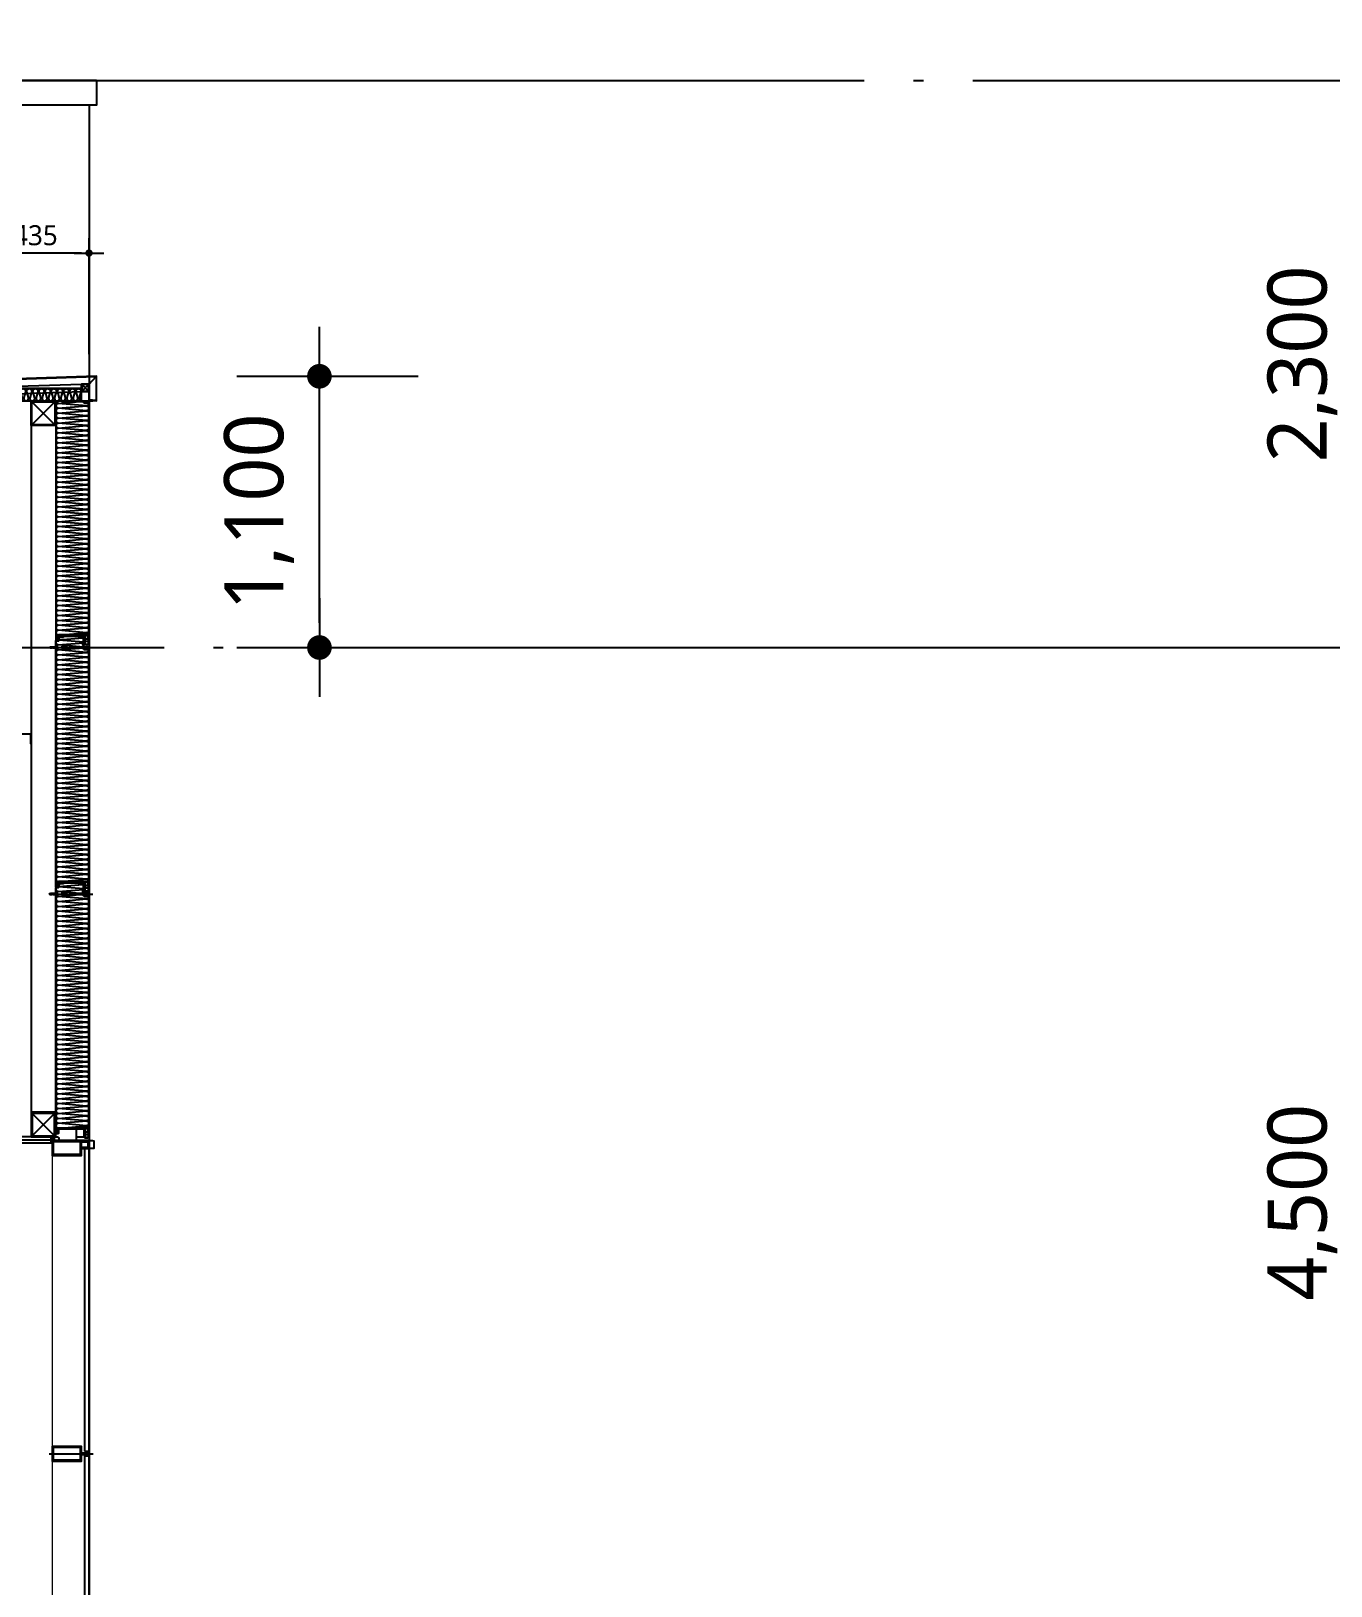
# Model space of a CAD drawing. Header units: millimetres. Extents: x 0 to 672800, y 0 to 118800.
# Drawn here: x 546750 to 552023, y 32638 to 38944 of the extents above; entities that cross this region are included whole.
import ezdxf
from ezdxf.xclip import XClip

# ---------------------------------------------------------------- set-up
doc = ezdxf.new("R2010")
doc.units = ezdxf.units.MM
doc.header["$LTSCALE"] = 200
doc.header["$XCLIPFRAME"] = 0
for name, pattern in [('CEN-GAUN', [32.2, 30, -1, 0.2, -1]), ('HIDDEN', [0.375, 0.25, -0.125]), ('XR-A-SECTION$0$CEN-OC', [10, 9.25, -0.25, 0.25, -0.25])]:
    doc.linetypes.add(name, pattern=pattern)
doc.layers.get('DEFPOINTS').update_dxf_attribs({"color": 137})
for name, color, linetype in [('01하지철물', 253, 'Continuous'), ('02-PIR', 7, 'Continuous'), ('161', 161, 'Continuous'), ('35', 8, 'Continuous'), ('7', 7, 'Continuous'), ('7내부마감', 7, 'Continuous'), ('8ELE', 8, 'Continuous'), ('A-PNL-EXT', 7, 'Continuous'), ('AA-DWXM-CURT', 4, 'Continuous'), ('BOLT', 8, 'Continuous'), ('CEN', 1, 'CEN-GAUN'), ('CON', 2, 'Continuous'), ('CTR', 1, 'XR-A-SECTION$0$CEN-OC'), ('deta', 8, 'Continuous'), ('ELE-4', 4, 'Continuous'), ('ELE-6', 6, 'Continuous'), ('ELE-8', 8, 'Continuous'), ('HAT-253', 253, 'Continuous'), ('HAT-INS1', 252, 'Continuous'), ('Insul', 252, 'Continuous'), ('PANEL', 6, 'Continuous'), ('S-253', 252, 'Continuous'), ('squrepipe', 252, 'Continuous'), ('STEEL-E', 6, 'Continuous'), ('STL', 4, 'Continuous'), ('SYP_INSUL', 252, 'Continuous'), ('TEC35', 35, 'Continuous'), ('WALL', 2, 'Continuous'), ('WIN1', 7, 'Continuous'), ('경량철골', 8, 'Continuous'), ('알루미늄시트', 3, 'Continuous')]:
    doc.layers.add(name, color=color, linetype=linetype)
doc.layers.add('190', color=190, linetype='Continuous', plot=False)
doc.layers.add('check', color=61, linetype='Continuous', plot=False)
doc.layers.add('insulation', color=8, linetype='Continuous', lineweight=5)
doc.styles.add('$0$스타일1', font='malgun.ttf')
doc.styles.add('맑은고딕', font='malgun.ttf')
doc.dimstyles.new('CJA', dxfattribs={"dimscale": 300, "dimtxt": 2.7, "dimasz": 1, "dimexe": 2, "dimexo": 3, "dimgap": 1, "dimtad": 1, "dimdec": 0, "dimzin": 1, "dimdsep": 46, "dimlunit": 6, "dimtxsty": '$0$스타일1', "dimblk": 'CJDOT', "dimcen": 0.09, "dimdle": 1, "dimclrd": 256, "dimclre": 256, "dimclrt": 3, "dimadec": 0, "dimazin": 0, "dimtfac": 1, "dimtdec": 0, "dimtix": 1, "dimtmove": 2, "dimatfit": 3, "dimldrblk": 'CJDOT', "dimfxl": 1, "dimtolj": 1, "dimtzin": 1, "dimarcsym": 0})
doc.dimstyles.new('CJAK', dxfattribs={"dimscale": 200, "dimtxt": 1.2, "dimasz": 0.5, "dimexe": 2, "dimexo": 3, "dimgap": 0.5, "dimtad": 1, "dimdec": 0, "dimzin": 1, "dimdsep": 46, "dimlunit": 6, "dimtxsty": '맑은고딕', "dimblk": 'CJDOT', "dimcen": 0.09, "dimdle": 1, "dimclrd": 256, "dimclre": 256, "dimclrt": 256, "dimadec": 0, "dimazin": 0, "dimtfac": 1, "dimtdec": 0, "dimtix": 1, "dimtmove": 2, "dimatfit": 3, "dimldrblk": 'CJDOT', "dimfxl": 1, "dimtolj": 1, "dimtzin": 1, "dimarcsym": 0})

# ---------------------------------------------------------------- blocks, each defined once
blk = doc.blocks.new('CJDOT')
blk.add_line((-2, 0), (2, 0))
at = {"const_width": 0.5}
blk.add_lwpolyline([(-0.25, 0, 1), (0.25, 0, 1)], format="xyb", close=True, dxfattribs=at)
blk = doc.blocks.new('*D363')
at = {"layer": 'check', "lineweight": -2, "transparency": 16777216}
for p, q in [((550829.4, 36443.6), (552551.6, 36443.6)), ((552151.6, 36343.6), (552151.6, 32043.6)), ((550829.4, 31943.6), (552551.6, 31943.6))]:
    blk.add_line(p, q, dxfattribs=at)
at = {"layer": 'DEFPOINTS', "color": 0, "transparency": 16777216}
for p in [(550229.4, 36443.6), (550229.4, 31943.6), (552151.6, 31943.6)]:
    blk.add_point(p, dxfattribs=at)
at = {"layer": 'check', "lineweight": -2, "transparency": 16777216, "xscale": 100, "yscale": 100, "zscale": 100}
for p, rotation in [((552151.6, 36443.6), 90), ((552151.6, 31943.6), 270)]:
    blk.add_blockref('CJDOT', p, dxfattribs=dict(at, rotation=rotation))
at = {"layer": 'check', "transparency": 16777216, "insert": (551907.5, 34193.6), "char_height": 240, "attachment_point": 5, "rotation": 90, "style": '맑은고딕'}
blk.add_mtext('\\A1;4,500', dxfattribs=at)
blk = doc.blocks.new('*D364')
at = {"layer": 'check', "lineweight": -2, "transparency": 16777216}
for p, q in [((550829.4, 38743.6), (552551.6, 38743.6)), ((552151.6, 36543.6), (552151.6, 38643.6)), ((550829.4, 36443.6), (552551.6, 36443.6))]:
    blk.add_line(p, q, dxfattribs=at)
at = {"layer": 'DEFPOINTS', "color": 0, "transparency": 16777216}
for p in [(550229.4, 38743.6), (552151.6, 38743.6), (550229.4, 36443.6)]:
    blk.add_point(p, dxfattribs=at)
at = {"layer": 'check', "lineweight": -2, "transparency": 16777216, "xscale": 100, "yscale": 100, "zscale": 100}
for p, rotation in [((552151.6, 38743.6), 90), ((552151.6, 36443.6), 270)]:
    blk.add_blockref('CJDOT', p, dxfattribs=dict(at, rotation=rotation))
at = {"layer": 'check', "transparency": 16777216, "insert": (551907.5, 37593.6), "char_height": 240, "attachment_point": 5, "rotation": 90, "style": '맑은고딕'}
blk.add_mtext('\\A1;2,300', dxfattribs=at)
blk = doc.blocks.new('SCW-1')
at = {"layer": 'BOLT', "color": 8, "linetype": 'HIDDEN', "ltscale": 0.5}
for p, q in [((150, 3), (150, 9)), ((154.1, 12), (151.1, 9)), ((151.1, 9), (151.1, 3)), ((151.1, 3), (154.1, 0)), ((153.1, 5.4), (153.1, 6.6)), ((153.1, 6.6), (154.5, 6.6)), ((154.5, 5.4), (153.1, 5.4)), ((154.5, 12), (154.1, 12)), ((154.1, 0), (154.5, 0)), ((154.5, 6.6), (154.5, 12)), ((154.5, 0), (154.5, 5.4))]:
    blk.add_line(p, q, dxfattribs=at)
for points in [[(0, 6), (9, 7), (11, 9), (12, 7), (10, 3)], [(10, 3), (5, 3), (0, 6), (5, 9), (11, 9)], [(150, 3), (10, 3)], [(11, 9), (150, 9)]]:
    blk.add_lwpolyline(points, dxfattribs=at)
for centre, start, end in [((150.6, 9.2), 199.47122, 340.52878), ((150.6, 2.8), 19.47122, 160.52878)]:
    blk.add_arc(centre, 0.6, start, end, dxfattribs=at)
blk = doc.blocks.new('PANEL-135')
at = {"layer": '161'}
for p, q in [((150, 0), (0, 0)), ((150, -1000), (0, -1000))]:
    blk.add_line(p, q, dxfattribs=at)
at = {"layer": 'BOLT', "color": 8, "linetype": 'HIDDEN', "ltscale": 0.5}
for p, q in [((37.8, 20.4), (41.2, 17)), ((37.8, 19.3), (40.8, 16.3)), ((37.8, 8.7), (40.8, 11.7)), ((37.8, 7.6), (41.2, 11)), ((37.8, 6.4), (41.2, 3)), ((37.8, 5.3), (40.8, 2.3)), ((41.2, 17), (41.2, 11)), ((41.2, 3), (41.2, -3)), ((37.8, -5.3), (40.8, -2.3)), ((37.8, -6.1), (37.8, -6.1)), ((38.6, -5.6), (41.2, -3))]:
    blk.add_line(p, q, dxfattribs=at)
at = {"layer": 'HAT-INS1'}
for points in [[(37.8, 21.4), (137, 30)], [(137, 30.5), (39.6, 38.9)]]:
    blk.add_lwpolyline(points, dxfattribs=at)
for points in [[(147.4, 26.4, -0.625476), (139.5, 10.2), (37.8, 19.1)], [(37.8, 1.4), (139.5, 10.2, -1), (139.5, -9.8), (37.8, -0.9)], [(25.8, -19.8), (139.5, -9.8, -1), (139.5, -29.8), (25.8, -19.8), (25.8, -19.8, 1), (25.8, -39.8, 1)], [(25.8, -39.8), (139.5, -29.8, -1), (139.5, -49.8), (25.8, -39.8), (25.8, -39.8, 1), (25.8, -59.8, 1)], [(25.8, -59.8), (139.5, -49.8, -1), (139.5, -69.8), (25.8, -59.8), (25.8, -59.8, 1), (25.8, -79.8, 1)], [(16.1, -12.4, 0.338737), (25.8, -19.8)], [(25.8, -79.8), (139.5, -69.8, -1), (139.5, -89.8), (25.8, -79.8), (25.8, -79.8, 1), (25.8, -99.8, 1)], [(25.8, -99.8), (139.5, -89.8, -1), (139.5, -109.8), (25.8, -99.8), (25.8, -99.8, 1), (25.8, -119.8, 1)], [(25.8, -119.8), (139.5, -109.8, -1), (139.5, -129.8), (25.8, -119.8), (25.8, -119.8, 1), (25.8, -139.8, 1)], [(25.8, -139.8), (139.5, -129.8, -1), (139.5, -149.8), (25.8, -139.8), (25.8, -139.8, 1), (25.8, -159.8, 1)], [(25.8, -159.8), (139.5, -149.8, -1), (139.5, -169.8), (25.8, -159.8), (25.8, -159.8, 1), (25.8, -179.8, 1)], [(25.8, -179.8), (139.5, -169.8, -1), (139.5, -189.8), (25.8, -179.8), (25.8, -179.8, 1), (25.8, -199.8, 1)], [(25.8, -199.8), (139.5, -189.8, -1), (139.5, -209.8), (25.8, -199.8), (25.8, -199.8, 1), (25.8, -219.8, 1)], [(25.8, -219.8), (139.5, -209.8, -1), (139.5, -229.8), (25.8, -219.8), (25.8, -219.8, 1), (25.8, -239.8, 1)], [(25.8, -239.8), (139.5, -229.8, -1), (139.5, -249.8), (25.8, -239.8), (25.8, -239.8, 1), (25.8, -259.8, 1)], [(25.8, -259.8), (139.5, -249.8, -1), (139.5, -269.8), (25.8, -259.8), (25.8, -259.8, 1), (25.8, -279.8, 1)], [(25.8, -279.8), (139.5, -269.8, -1), (139.5, -289.8), (25.8, -279.8), (25.8, -279.8, 1), (25.8, -299.8, 1)], [(25.8, -299.8), (139.5, -289.8, -1), (139.5, -309.8), (25.8, -299.8), (25.8, -299.8, 1), (25.8, -319.8, 1)], [(25.8, -319.8), (139.5, -309.8, -1), (139.5, -329.8), (25.8, -319.8), (25.8, -319.8, 1), (25.8, -339.8, 1)], [(25.8, -339.8), (139.5, -329.8, -1), (139.5, -349.8), (25.8, -339.8), (25.8, -339.8, 1), (25.8, -359.8, 1)], [(25.8, -359.8), (139.5, -349.8, -1), (139.5, -369.8), (25.8, -359.8), (25.8, -359.8, 1), (25.8, -379.8, 1)], [(25.8, -379.8), (139.5, -369.8, -1), (139.5, -389.8), (25.8, -379.8), (25.8, -379.8, 1), (25.8, -399.8, 1)], [(25.8, -399.8), (139.5, -389.8, -1), (139.5, -409.8), (25.8, -399.8), (25.8, -399.8, 1), (25.8, -419.8, 1)], [(25.8, -419.8), (139.5, -409.8, -1), (139.5, -429.8), (25.8, -419.8), (25.8, -419.8, 1), (25.8, -439.8, 1)], [(25.8, -439.8), (139.5, -429.8, -1), (139.5, -449.8), (25.8, -439.8), (25.8, -439.8, 1), (25.8, -459.8, 1)], [(25.8, -459.8), (139.5, -449.8, -1), (139.5, -469.8), (25.8, -459.8), (25.8, -459.8, 1), (25.8, -479.8, 1)], [(25.8, -479.8), (139.5, -469.8, -1), (139.5, -489.8), (25.8, -479.8), (25.8, -479.8, 1), (25.8, -499.8, 1)], [(25.8, -499.8), (139.5, -489.8, -1), (139.5, -509.8), (25.8, -499.8), (25.8, -499.8, 1), (25.8, -519.8, 1)], [(25.8, -519.8), (139.5, -509.8, -1), (139.5, -529.8), (25.8, -519.8), (25.8, -519.8, 1), (25.8, -539.8, 1)], [(25.8, -539.8), (139.5, -529.8, -1), (139.5, -549.8), (25.8, -539.8), (25.8, -539.8, 1), (25.8, -559.8, 1)], [(25.8, -559.8), (139.5, -549.8, -1), (139.5, -569.8), (25.8, -559.8), (25.8, -559.8, 1), (25.8, -579.8, 1)], [(25.8, -579.8), (139.5, -569.8, -1), (139.5, -589.8), (25.8, -579.8), (25.8, -579.8, 1), (25.8, -599.8, 1)], [(25.8, -599.8), (139.5, -589.8, -1), (139.5, -609.8), (25.8, -599.8), (25.8, -599.8, 1), (25.8, -619.8, 1)], [(25.8, -619.8), (139.5, -609.8, -1), (139.5, -629.8), (25.8, -619.8), (25.8, -619.8, 1), (25.8, -639.8, 1)], [(25.8, -639.8), (139.5, -629.8, -1), (139.5, -649.8), (25.8, -639.8), (25.8, -639.8, 1), (25.8, -659.8, 1)], [(25.8, -659.8), (139.5, -649.8, -1), (139.5, -669.8), (25.8, -659.8), (25.8, -659.8, 1), (25.8, -679.8, 1)], [(25.8, -679.8), (139.5, -669.8, -1), (139.5, -689.8), (25.8, -679.8), (25.8, -679.8, 1), (25.8, -699.8, 1)], [(25.8, -699.8), (139.5, -689.8, -1), (139.5, -709.8), (25.8, -699.8), (25.8, -699.8, 1), (25.8, -719.8, 1)], [(25.8, -719.8), (139.5, -709.8, -1), (139.5, -729.8), (25.8, -719.8), (25.8, -719.8, 1), (25.8, -739.8, 1)], [(25.8, -739.8), (139.5, -729.8, -1), (139.5, -749.8), (25.8, -739.8), (25.8, -739.8, 1), (25.8, -759.8, 1)], [(25.8, -759.8), (139.5, -749.8, -1), (139.5, -769.8), (25.8, -759.8), (25.8, -759.8, 1), (25.8, -779.8, 1)], [(25.8, -779.8), (139.5, -769.8, -1), (139.5, -789.8), (25.8, -779.8), (25.8, -779.8, 1), (25.8, -799.8, 1)], [(25.8, -799.8), (139.5, -789.8, -1), (139.5, -809.8), (25.8, -799.8), (25.8, -799.8, 1), (25.8, -819.8, 1)], [(25.8, -819.8), (139.5, -809.8, -1), (139.5, -829.8), (25.8, -819.8), (25.8, -819.8, 1), (25.8, -839.8, 1)], [(25.8, -839.8), (139.5, -829.8, -1), (139.5, -849.8), (25.8, -839.8), (25.8, -839.8, 1), (25.8, -859.8, 1)], [(25.8, -859.8), (139.5, -849.8, -1), (139.5, -869.8), (25.8, -859.8), (25.8, -859.8, 1), (25.8, -879.8, 1)], [(25.8, -879.8), (139.5, -869.8, -1), (139.5, -889.8), (25.8, -879.8), (25.8, -879.8, 1), (25.8, -899.8, 1)], [(25.8, -899.8), (139.5, -889.8, -1), (139.5, -909.8), (25.8, -899.8), (25.8, -899.8, 1), (25.8, -919.8, 1)], [(25.8, -919.8), (139.5, -909.8, -1), (139.5, -929.8), (25.8, -919.8), (25.8, -919.8, 1), (25.8, -939.8, 1)], [(129.1, -948.8), (25.8, -939.8), (25.8, -939.8, 0.541794), (16.7, -953.8, 0.541794)], [(25.8, -939.8), (139.5, -929.8, -1), (139.5, -949.8), (138.9, -949.7)]]:
    blk.add_lwpolyline(points, format="xyb", dxfattribs=at)
at = {"layer": 'Insul', "color": 251}
for p, q in [((18.3, -964.5), (18.3, -973.7)), ((32.3, -964.5), (18.3, -964.5)), ((32.3, -973.7), (18.3, -973.7)), ((18.3, -974.7), (18.3, -983)), ((32.3, -974.7), (18.3, -974.7)), ((29, -986.4), (21.7, -986.4)), ((32.3, -964.5), (32.3, -973.7)), ((32.3, -974.7), (32.3, -983))]:
    blk.add_line(p, q, dxfattribs=at)
for points in [[(135.1, 38.5), (136, 38.5, 0.414214), (136.3, 38.8), (136.3, 39), (136.3, 39.5, 0.414214), (133.3, 42.5), (128.3, 43.2), (120.8, 43.2, -0.414214), (120.3, 43.7), (120.3, 44, -0.414214), (120.8, 44.5), (133.9, 44.5), (135.5, 44.1, 0.487928), (135.9, 44.4), (135.9, 44.5, 0.414214), (133.9, 46.5), (82.3, 46.5), (40.6, 46.5, 0.414214), (38.6, 44.5), (38.6, 44.4, 0.487928), (39, 44.1), (40.6, 44.5), (53.7, 44.5, -0.414214), (54.2, 44), (54.2, 43.7, -0.414214), (53.7, 43.2), (46.1, 43.2), (41.1, 42.5, 0.414214), (38.1, 39.5), (38.1, 39), (38.1, 38.8, 0.414214), (38.4, 38.5), (39.3, 38.5, 0.414214), (39.6, 38.8), (39.6, 39, -0.414214), (41.1, 40.5), (46.1, 41.2), (54.7, 41.2, 0.414214), (56.2, 42.7), (56.2, 44, -0.414214), (56.7, 44.5), (82.3, 44.5), (117.8, 44.5, -0.414214), (118.3, 44), (118.3, 42.7, 0.414214), (119.8, 41.2), (128.3, 41.2), (133.3, 40.5, -0.414214), (134.8, 39), (134.8, 38.8, 0.414214)], [(135.1, 38.5), (136, 38.5, 0.414214), (136.3, 38.8), (136.3, 39), (136.3, 39.5, 0.414214), (133.3, 42.5), (128.3, 43.2), (120.8, 43.2, -0.414214), (120.3, 43.7), (120.3, 44, -0.414214), (120.8, 44.5), (133.9, 44.5), (135.5, 44.1, 0.487928), (135.9, 44.4), (135.9, 44.5, 0.414214), (133.9, 46.5), (82.3, 46.5), (40.6, 46.5, 0.414214), (38.6, 44.5), (38.6, 44.4, 0.487928), (39, 44.1), (40.6, 44.5), (53.7, 44.5, -0.414214), (54.2, 44), (54.2, 43.7, -0.414214), (53.7, 43.2), (46.1, 43.2), (41.1, 42.5, 0.414214), (38.1, 39.5), (38.1, 39), (38.1, 38.8, 0.414214), (38.4, 38.5), (39.3, 38.5, 0.414214), (39.6, 38.8), (39.6, 39, -0.414214), (41.1, 40.5), (46.1, 41.2), (54.7, 41.2, 0.414214), (56.2, 42.7), (56.2, 44, -0.414214), (56.7, 44.5), (82.3, 44.5), (117.8, 44.5, -0.414214), (118.3, 44), (118.3, 42.7, 0.414214), (119.8, 41.2), (128.3, 41.2), (133.3, 40.5, -0.414214), (134.8, 39), (134.8, 38.8, 0.414214)], [(148.7, -968.9, -0.414214), (146.2, -971.4), (142.9, -971.4, -0.414214), (140.4, -968.9), (140.4, -953.8, 0.414214), (139.4, -952.8), (136.9, -952.8), (136.9, -951.8), (39, -951.8), (39, -952.8), (35.1, -952.8, 0.414214), (34.1, -953.8), (34.1, -983, -0.414191), (29.1, -988), (21.7, -988, -0.414236), (16.7, -983), (16.7, -949.8), (37, -949.8), (37, -948.8), (138.9, -948.8), (138.9, -949.8), (148.7, -949.8)], [(148.7, -968.9, -0.414214), (146.2, -971.4), (142.9, -971.4, -0.414214), (140.4, -968.9), (140.4, -953.8, 0.414214), (139.4, -952.8), (136.9, -952.8), (136.9, -951.8), (39, -951.8), (39, -952.8), (35.1, -952.8, 0.414214), (34.1, -953.8), (34.1, -983, -0.414191), (29.1, -988), (21.7, -988, -0.414236), (16.7, -983), (16.7, -949.8), (37, -949.8), (37, -948.8), (138.9, -948.8), (138.9, -949.8), (148.7, -949.8)], [(142, -951.4), (147, -951.4), (147, -968.9, -0.414214), (146.2, -969.7), (142.9, -969.7, -0.414214), (142, -968.9)]]:
    blk.add_lwpolyline(points, format="xyb", close=True, dxfattribs=at)
blk.add_lwpolyline([(32.3, -952.5), (32.3, -963.5), (18.3, -963.5), (18.3, -952.5)], close=True, dxfattribs=at)
for centre, start, end in [((21.7, -983), 180, 270.00431), ((29, -983), 270.00431, 0)]:
    blk.add_arc(centre, 3.35, start, end, dxfattribs=at)
at = {"layer": 'PANEL', "ltscale": 3}
for points in [[(44, 43.3), (44, 44.1), (39, 44.1, 0.414214), (37, 42.1), (37, -3.7, -0.39552), (32.8, -8.2), (19.7, -9.1, 0.39896), (15, -14.1), (15, -444.5), (15, -983.8, 0.414242), (20, -988.8), (31.5, -988.8, 0.414191), (35, -985.3), (35, -953.3), (42, -953.3), (42, -952.5), (34.2, -952.5), (34.2, -985.3, -0.414191), (31.5, -988), (20, -988, -0.414242), (15.8, -983.8), (15.8, -444.5), (15.8, -14.1, -0.399273), (19.8, -9.9), (32.8, -9, 0.39552), (37.8, -3.7), (37.8, 42.1, -0.414214), (39, 43.3), (44, 43.3)], [(130.5, 44.1), (130.5, 44.1), (130.5, 43.6), (135.5, 43.6, -0.414214), (137, 42.1), (137, 28.4, 0.414214), (139, 26.4), (148, 26.4, -0.414214), (149.5, 24.9), (149.5, -391.9), (149.5, -969.9, -0.414214), (148, -971.4), (141, -971.4, -0.414214), (139.5, -969.9), (139.5, -952.8), (137, -952.8), (137, -953.3), (139, -953.3), (139, -969.9, 0.414214), (141, -971.9), (148, -971.9, 0.414214), (150, -969.9), (150, -391.9), (150, 24.9, 0.414214), (148, 26.9), (139, 26.9, -0.414214), (137.5, 28.4), (137.5, 42.1, 0.414214), (135.5, 44.1), (130.5, 44.1)]]:
    blk.add_lwpolyline(points, format="xyb", dxfattribs=at)
at = {"layer": 'SYP_INSUL'}
for points in [[(37.8, 41.4), (38.9, 41.5)], [(38.1, 39), (37.8, 39.1)], [(56.2, 43.2), (70.1, 44.5)]]:
    blk.add_lwpolyline(points, dxfattribs=at)
at = {"layer": 'WALL', "color": 3}
blk.add_line((44, 43.3), (44, 43.3), dxfattribs=at)
at = {"xscale": -1}
blk.add_blockref('SCW-1', (176.2, -6), dxfattribs=at)
blk = doc.blocks.new('WB-150-E')
at = {"layer": 'WIN1'}
blk.add_lwpolyline([(200, 60), (50, 60), (50, 0), (170, 0), (170, 27.5), (200, 27.5), (200, 60)], dxfattribs=at)
at = {"layer": 'WIN1', "color": 251}
blk.add_lwpolyline([(55, 55), (55, 5), (165, 5), (165, 55)], close=True, dxfattribs=at)
blk.add_lwpolyline([(195, 32.5), (170, 32.5), (170, 55), (195, 55), (195, 32.5)], dxfattribs=at)
blk = doc.blocks.new('WB-150-C')
at = {"layer": 'WIN1', "color": 251}
blk.add_line((38.9, 30), (217.2, 30), dxfattribs=at)
at = {"layer": 'WIN1'}
blk.add_lwpolyline([(195, 32.5), (170, 32.5), (170, 60), (50, 60), (50, 0), (170, 0), (170, 27.5), (195, 27.5)], close=True, dxfattribs=at)
at = {"layer": 'WIN1', "color": 251}
blk.add_lwpolyline([(55, 55), (55, 5), (165, 5), (165, 55)], close=True, dxfattribs=at)
blk.add_arc((224, 30), 26, 157.38014, 202.61986, dxfattribs=at)
blk = doc.blocks.new('WWW-150-2')
at = {"layer": 'AA-DWXM-CURT'}
for points in [[(132, 740), (150, 740), (150, 1967.5), (132, 1967.5)], [(132, 32.5), (150, 32.5), (150, 720), (132, 720)]]:
    blk.add_lwpolyline(points, close=True, dxfattribs=at)
at = {"layer": 'insulation'}
blk.add_line((0, 1940), (0, 60), dxfattribs=at)
for name, p in [('WB-150-E', (-50, 1940)), ('WB-150-C', (-50, 700))]:
    blk.add_blockref(name, p, dxfattribs=at)
at = {"layer": 'insulation', "xscale": -1, "rotation": 180}
blk.add_blockref('WB-150-E', (-50, 60), dxfattribs=at)
blk = doc.blocks.new('ci')
at = {"layer": '190'}
for p, q in [((11.9, 10), (-0.1, 10)), ((11.9, 0), (-0.1, 0))]:
    blk.add_line(p, q, dxfattribs=at)
at = {"layer": '35'}
blk.add_lwpolyline([(9, 0), (15, 0, 0.414214), (18, 3), (18, 7, 0.414214), (15, 10), (9, 10, 0.414214), (6, 7), (6, 3, 0.414214)], format="xyb", close=True, dxfattribs=at)
for centre, start, end in [((-5.3, 5), 316.3972, 43.6028), ((-3.3, 5), 316.3972, 43.6028), ((-1.3, 5), 316.3972, 43.6028), ((0.7, 5), 33.6837, 43.6028), ((0.7, 5), 316.3972, 326.3163)]:
    blk.add_arc(centre, 7.25, start, end, dxfattribs=at)
blk = doc.blocks.new('W-UP-RI')
at = {"layer": 'A-PNL-EXT'}
blk.add_line((-52.8, 15), (-20, 15), dxfattribs=at)
blk.add_lwpolyline([(-52.8, 48.2), (-52.8, 3.6), (20, -0.5), (20, -32.5), (5, -32.5)], dxfattribs=at)
at = {"layer": 'TEC35', "linetype": 'Continuous', "xscale": -1.5, "yscale": 1.5, "zscale": 1.5, "rotation": 180}
blk.add_blockref('ci', (-149.9, 15), dxfattribs=at)
blk = doc.blocks.new('하지철물')
at = {"layer": '01하지철물', "color": 1}
for p, q in [((46.8, 46.8), (-46.8, -46.8)), ((46.8, -46.8), (-46.8, 46.8))]:
    blk.add_line(p, q, dxfattribs=at)
at = {"layer": '01하지철물'}
for points in [[(-50, -50), (-50, 50), (50, 50), (50, -50)], [(-46.8, -46.8), (-46.8, 46.8), (46.8, 46.8), (46.8, -46.8)]]:
    blk.add_lwpolyline(points, close=True, dxfattribs=at)
blk = doc.blocks.new('STL_30x30')
at = {"layer": 'CTR'}
for p, q in [((1.6, 28.4), (28.4, 1.6)), ((28.4, 28.4), (1.6, 1.6))]:
    blk.add_line(p, q, dxfattribs=at)
at = {"layer": 'ELE-4'}
for points in [[(0, 0), (30, 0), (30, 30), (0, 30)], [(1.6, 1.6), (28.4, 1.6), (28.4, 28.4), (1.6, 28.4)]]:
    blk.add_lwpolyline(points, close=True, dxfattribs=at)
blk = doc.blocks.new('CAP-535X100')
at = {"layer": 'ELE-6'}
blk.add_lwpolyline([(-550, -100), (-60, -100), (-60, -50), (-550, -50)], close=True, dxfattribs=at)
at = {"layer": 'ELE-8'}
for p, q in [((-580, -47.9), (-608.8, -21.1)), ((-580, -98.8), (-580, -48.9)), ((-580, -78.9), (-59.5, -62.2)), ((-550, -47.9), (-60, -32.2)), ((-550, -50), (-550, -47.9)), ((-60, -50), (-60, -32.2)), ((-30, -32.2), (-1.2, -1.3)), ((-30, -96), (-30, -32.2))]:
    blk.add_line(p, q, dxfattribs=at)
at = {"layer": 'Insul'}
for points in [[(-550, -50.3, -0.608337), (-538.2, -63.6), (-544.4, -86.5, 0.524856), (-535, -100, 0.524856), (-525.7, -86.5), (-531.9, -63.6, -1.449198), (-513.2, -63.6), (-519.4, -86.5, 0.524856), (-510, -100, 0.524856), (-500.7, -86.5), (-506.9, -63.6, -1.449198), (-488.2, -63.6), (-494.4, -86.5, 0.524856), (-485, -100, 0.00003), (-485, -100)], [(-485, -100, 0.524856), (-475.7, -86.5), (-481.9, -63.6, -1.449198), (-463.2, -63.6), (-469.4, -86.5, 0.524856), (-460, -100, 0.524856), (-450.7, -86.5), (-456.9, -63.6, -1.449198), (-438.2, -63.6), (-444.4, -86.5, 0.524856), (-435, -100, 0.524856), (-425.7, -86.5), (-431.9, -63.6, -1.449198), (-413.2, -63.6), (-419.4, -86.5, 0.524856), (-410, -100, 0.524856), (-400.7, -86.5), (-406.9, -63.6, -1.449198), (-388.2, -63.6), (-394.4, -86.5, 0.524856), (-385, -100, 0.524856), (-375.7, -86.5), (-381.9, -63.6, -1.449198), (-363.2, -63.6), (-369.4, -86.5, 0.524856), (-360, -100, 0.524856), (-350.7, -86.5), (-356.9, -63.6, -1.449198), (-338.2, -63.6), (-344.4, -86.5, 0.524856), (-335, -100, 0.524856), (-325.7, -86.5), (-331.9, -63.6, -1.449198), (-313.2, -63.6), (-319.4, -86.5, 0.524856), (-310, -100, 0.524856), (-300.7, -86.5), (-306.9, -63.6, -1.449198), (-288.2, -63.6), (-294.4, -86.5, 0.524856), (-285, -100, 0.524856), (-275.7, -86.5), (-281.9, -63.6, -1.449198), (-263.2, -63.6), (-269.4, -86.5, 0.524856), (-260, -100, 0.524856), (-250.7, -86.5), (-256.9, -63.6, -1.449198), (-238.2, -63.6), (-244.4, -86.5, 0.524856), (-235, -100, 0.524856), (-225.7, -86.5), (-231.9, -63.6, -1.449198), (-213.2, -63.6), (-219.4, -86.5, 0.524856), (-210, -100, 0.524856), (-200.7, -86.5), (-206.9, -63.6, -1.449198), (-188.2, -63.6), (-194.4, -86.5, 0.524856), (-185, -100, 0.524856), (-175.7, -86.5), (-181.9, -63.6, -1.449198), (-163.2, -63.6), (-169.4, -86.5, 0.524856), (-160, -100, 0.524856), (-150.7, -86.5), (-156.9, -63.6, -1.449198), (-138.2, -63.6), (-144.4, -86.5, 0.524856), (-135, -100, 0.524856), (-125.7, -86.5), (-131.9, -63.6, -1.449198), (-113.2, -63.6), (-119.4, -86.5, 0.524856), (-110, -100, 0.524856), (-100.7, -86.5), (-106.9, -63.6, -1.449198), (-88.2, -63.6), (-94.4, -86.5, 0.524856), (-85, -100, 0.524856), (-75.7, -86.5), (-81.9, -63.6, -1.449198), (-63.2, -63.6), (-69.4, -86.5, 0.524856), (-60, -100, 0.00003), (-60, -100, 0.00003)]]:
    blk.add_lwpolyline(points, format="xyb", dxfattribs=at)
at = {"layer": 'STL'}
blk.add_lwpolyline([(-579.1, -145.6), (-565, -125), (-565, -98.8), (-608.8, -98.8), (-608.8, -21.1), (-1.2, -1.3), (-1.2, -98.8), (-30, -96), (-30, -117.2), (-28.8, -117.2), (-28.8, -97.2), (0, -100), (0, 0), (-610, -20), (-610, -100), (-566.2, -100), (-566.2, -124.6), (-580.1, -144.9), (-579.1, -145.6)], dxfattribs=at)
at = {"layer": 'S-253'}
for p in [(-580, -77.9), (-60, -62.2)]:
    blk.add_blockref('STL_30x30', p, dxfattribs=at)
blk = doc.blocks.new('*D367')
at = {"layer": 'check', "lineweight": -2, "transparency": 16777216}
for p, q in [((547585.2, 37543.6), (548319.8, 37543.6)), ((547919.8, 36543.6), (547919.8, 37443.6)), ((547585.2, 36443.6), (548319.8, 36443.6))]:
    blk.add_line(p, q, dxfattribs=at)
at = {"layer": 'DEFPOINTS', "color": 0, "transparency": 16777216}
for p in [(546985.2, 37543.6), (547919.8, 37543.6), (546985.2, 36443.6)]:
    blk.add_point(p, dxfattribs=at)
at = {"layer": 'check', "lineweight": -2, "transparency": 16777216, "xscale": 100, "yscale": 100, "zscale": 100}
for p, rotation in [((547919.8, 37543.6), 90), ((547919.8, 36443.6), 270)]:
    blk.add_blockref('CJDOT', p, dxfattribs=dict(at, rotation=rotation))
at = {"layer": 'check', "transparency": 16777216, "insert": (547675.1, 36993.6), "char_height": 240, "attachment_point": 5, "rotation": 90, "style": '맑은고딕'}
blk.add_mtext('\\A1;1,100', dxfattribs=at)
blk = doc.blocks.new('P100X100')
at = {"layer": 'squrepipe', "color": 1}
for p, q in [((-45.5, 45.5), (45.5, -45.5)), ((45.5, 45.5), (-45.5, -45.5)), ((-45.5, 45.5), (45.5, -45.5)), ((45.5, 45.5), (-45.5, -45.5)), ((-45.5, 45.5), (45.5, -45.5)), ((45.5, 45.5), (-45.5, -45.5)), ((-45.5, 45.5), (45.5, -45.5)), ((45.5, 45.5), (-45.5, -45.5))]:
    blk.add_line(p, q, dxfattribs=at)
at = {"layer": 'squrepipe', "color": 8}
for points in [[(-50, -50), (50, -50), (50, 50), (-50, 50)], [(-45.5, -45.5), (45.5, -45.5), (45.5, 45.5), (-45.5, 45.5)]]:
    blk.add_lwpolyline(points, close=True, dxfattribs=at)
blk = doc.blocks.new('*D393')
at = {"layer": 'check', "lineweight": -2, "transparency": 16777216}
for p, q in [((546550.2, 37633.6), (546550.2, 38103.3)), ((546985.2, 37633.6), (546985.2, 38103.3)), ((546955.2, 38043.3), (546580.2, 38043.3))]:
    blk.add_line(p, q, dxfattribs=at)
at = {"layer": 'DEFPOINTS', "color": 0, "transparency": 16777216}
for p in [(546550.2, 38043.3), (546550.2, 37543.6), (546985.2, 37543.6)]:
    blk.add_point(p, dxfattribs=at)
at = {"layer": 'check', "lineweight": -2, "transparency": 16777216, "xscale": 30, "yscale": 30, "zscale": 30, "rotation": 180}
blk.add_blockref('CJDOT', (546550.2, 38043.3), dxfattribs=at)
at = {"layer": 'check', "lineweight": -2, "transparency": 16777216, "xscale": 30, "yscale": 30, "zscale": 30}
blk.add_blockref('CJDOT', (546985.2, 38043.3), dxfattribs=at)
at = {"layer": 'check', "transparency": 16777216, "insert": (546767.7, 38115.1), "char_height": 81, "attachment_point": 5, "style": '$0$스타일1'}
blk.add_mtext('\\A1;435', dxfattribs=at)

msp = doc.modelspace()

# ---------------------------------------------------------------- linework, layer by layer
at = {"layer": '01하지철물'}
msp.add_line((546750.2, 37343.6), (546750.2, 34558.6), dxfattribs=at)
at = {"layer": '02-PIR', "ltscale": 150}
msp.add_line((546500.2, 37443.6), (546915.2, 37443.6), dxfattribs=at)
at = {"layer": '7내부마감'}
msp.add_lwpolyline([(546830.2, 34458.6), (546830.2, 34433.6), (546650.2, 34433.6), (546650.2, 35043.6)], dxfattribs=at)
at = {"layer": '8ELE'}
msp.add_line((546985.2, 38643.6), (534850, 38643.6), dxfattribs=at)
at = {"layer": 'CEN'}
for p, q in [((531250, 38743.6), (551250.2, 38743.6)), ((534850, 36443.6), (551250.2, 36443.6))]:
    msp.add_line(p, q, dxfattribs=at)
at = {"layer": 'deta'}
for p, q in [((546830.2, 34446.1), (546650.2, 34446.1)), ((546830.2, 34458.6), (546675.2, 34458.6))]:
    msp.add_line(p, q, dxfattribs=at)
at = {"layer": 'STEEL-E'}
for points in [[(547015.2, 38743.6), (534850, 38743.6)], [(547015.2, 38743.6), (547015.2, 38643.6), (546985.2, 38643.6)]]:
    msp.add_lwpolyline(points, dxfattribs=at)
at = {"layer": '경량철골'}
msp.add_lwpolyline([(546750.2, 36053.6), (546749.4, 36053.6), (546749.4, 36092.6, 0.414214), (546749.1, 36092.8), (546676.3, 36092.8, 0.414214), (546676, 36092.6), (546676, 36053.6), (546675.2, 36053.6), (546675.2, 36092.8, -0.414214), (546676, 36093.6), (546749.4, 36093.6, -0.414214), (546750.2, 36092.8)], format="xyb", close=True, dxfattribs=at)
at = {"layer": '알루미늄시트', "color": 6}
msp.add_line((546985.2, 38643.6), (546985.2, 31243.6), dxfattribs=at)

# ---------------------------------------------------------------- block references
at = {"layer": '7', "rotation": 180}
msp.add_blockref('하지철물', (546800.2, 37393.6), dxfattribs=at)
at = {"layer": 'CON'}
ref = msp.add_blockref('PANEL-135', (547000.2, 37443.6), dxfattribs=dict(at, xscale=-1))
XClip(ref).set_block_clipping_path([(0, -1000), (149.9999999995, 0.0000000003)])
at = {"layer": 'CON', "xscale": -1}
for p in [(547000.2, 36443.6), (547000.2, 35443.6)]:
    msp.add_blockref('PANEL-135', p, dxfattribs=at)
at = {"layer": 'HAT-253'}
msp.add_blockref('P100X100', (546800.2, 34508.6), dxfattribs=at)
at = {"layer": 'PANEL'}
msp.add_blockref('CAP-535X100', (547015.2, 37543.6), dxfattribs=at)
at = {"layer": 'STEEL-E'}
for name, p in [('WWW-150-2', (546835.2, 32443.6)), ('W-UP-RI', (546985.2, 34443.6))]:
    msp.add_blockref(name, p, dxfattribs=at)

# ---------------------------------------------------------------- dimensions: what is measured, and where the dimension line sits
at = {"layer": 'check'}
for base, p1, p2, angle, picture, middle in [((552151.6, 38743.6), (550229.4, 36443.6), (550229.4, 38743.6), 90, '*D364', (551907.5, 37593.6)), ((547919.8, 37543.6), (546985.2, 36443.6), (546985.2, 37543.6), 90, '*D367', (547675.1, 36993.6)), ((552151.6, 31943.6), (550229.4, 36443.6), (550229.4, 31943.6), 270, '*D363', (551907.5, 34193.6))]:
    dim = msp.add_linear_dim(base=base, p1=p1, p2=p2, angle=angle, dimstyle='CJAK', dxfattribs=at)
    dim.commit()
    dim.dimension.update_dxf_attribs({"geometry": picture, "text_midpoint": middle})
dim = msp.add_linear_dim(base=(546550.2, 38043.3), p1=(546985.2, 37543.6), p2=(546550.2, 37543.6), dimstyle='CJA', override={"dimscale": 30, "dimclrd": 256, "dimclre": 256, "dimclrt": 256}, dxfattribs=at)
dim.commit()
dim.dimension.update_dxf_attribs({"geometry": '*D393', "text_midpoint": (546767.7, 38115.1)})

doc.saveas('drawing.dxf')
